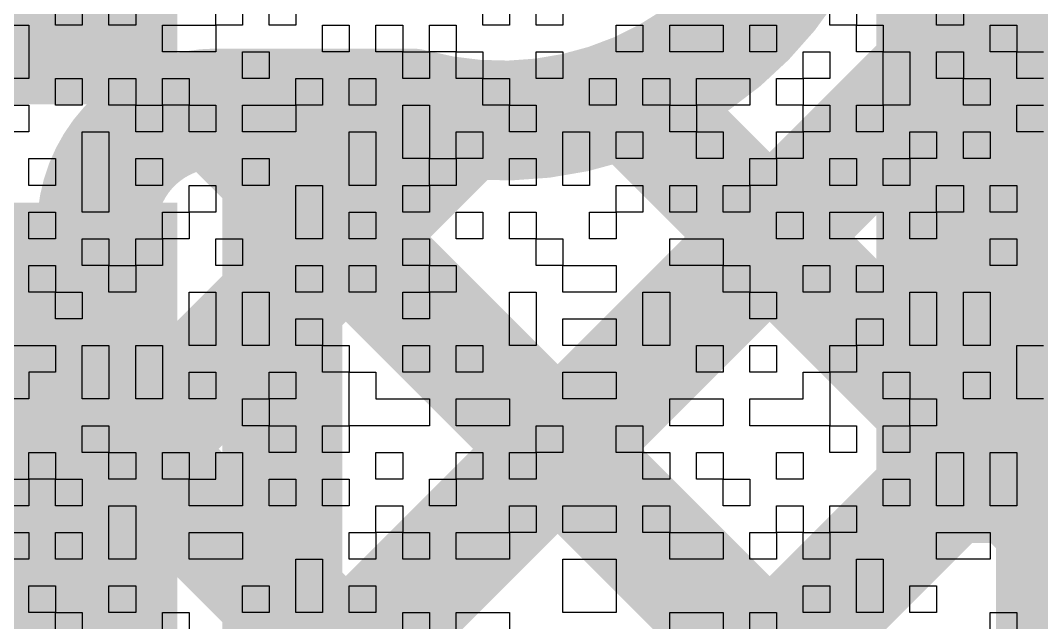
# Model space of a CAD drawing. Header units: millimetres. Extents: x 3.06 to 5.82, y 1.29 to 3.84.
# Drawn here: x 4.9139 to 4.982, y 2.9017 to 2.9419 of the extents above; entities that cross this region are included whole.
import ezdxf

# ---------------------------------------------------------------- set-up
doc = ezdxf.new("R2010")
doc.units = ezdxf.units.MM
doc.header["$MEASUREMENT"] = 0
for name, color, linetype in [('BottomLayer', 5, 'Continuous'), ('BottomOverlay', 54, 'Continuous'), ('TopLayer', 1, 'Continuous'), ('TopPaste', 8, 'Continuous'), ('TopSolder', 216, 'Continuous')]:
    doc.layers.add(name, color=color, linetype=linetype)

# ---------------------------------------------------------------- blocks, each defined once
blk = doc.blocks.new('ESP32_WROOM_32__16MB__65')
at = {"layer": 'TopLayer'}
for points in [[(-0.374016, -0.223031), (-0.295276, -0.223031), (-0.374016, -0.187598), (-0.295276, -0.187598)], [(-0.374016, -0.273031), (-0.295276, -0.273031), (-0.374016, -0.237598), (-0.295276, -0.237598)]]:
    blk.add_solid(points, dxfattribs=at)
at = {"layer": 'TopPaste'}
for points in [[(-0.374016, -0.223031), (-0.295276, -0.223031), (-0.374016, -0.187598), (-0.295276, -0.187598)], [(-0.374016, -0.273031), (-0.295276, -0.273031), (-0.374016, -0.237598), (-0.295276, -0.237598)]]:
    blk.add_solid(points, dxfattribs=at)
at = {"layer": 'TopSolder'}
for points in [[(-0.378016, -0.227031), (-0.291276, -0.227031), (-0.378016, -0.183598), (-0.291276, -0.183598)], [(-0.378016, -0.277031), (-0.291276, -0.277031), (-0.378016, -0.233598), (-0.291276, -0.233598)]]:
    blk.add_solid(points, dxfattribs=at)

msp = doc.modelspace()

# ---------------------------------------------------------------- linework, layer by layer
at = {"layer": 'BottomLayer', "const_width": 0.008}
for points in [[(4.919, 2.882532), (5.022, 2.985532)], [(4.916766, 2.852014), (5.022, 2.957248)], [(4.967918, 2.951679), (5.022, 2.897597)], [(4.954486, 2.936826), (5.043312, 2.848)], [(4.927, 2.936), (4.939972, 2.936)], [(4.927028, 2.936), (5.015028, 2.848)], [(4.919, 2.910817), (4.943509, 2.935325)], [(4.919, 2.872479), (4.919, 2.928)], [(4.919, 2.915744), (4.986744, 2.848)]]:
    msp.add_lwpolyline(points, dxfattribs=at)
at = {"layer": 'BottomLayer'}
for points, const_width in [([(4.897, 2.928, -0.414214), (4.927, 2.958)], 0.022), ([(4.968811, 2.958, -0.494904), (4.939972, 2.936)], 0.008), ([(4.919, 2.928, -0.414214), (4.927, 2.936)], 0.008)]:
    msp.add_lwpolyline(points, format="xyb", dxfattribs=dict(at, const_width=const_width))
at = {"layer": 'BottomLayer', "const_width": 0.004}
for points in [[(4.952486, 2.936826, 1), (4.956486, 2.936826, 1)], [(4.925, 2.936, 1), (4.929, 2.936, 1)], [(4.925, 2.936, 1), (4.929, 2.936, 1)], [(4.925028, 2.936, 1), (4.929028, 2.936, 1)], [(4.937972, 2.936, 1), (4.941972, 2.936, 1)], [(4.937972, 2.936, 1), (4.941972, 2.936, 1)], [(4.941509, 2.935325, 1), (4.945509, 2.935325, 1)], [(4.917, 2.928, 1), (4.921, 2.928, 1)], [(4.917, 2.928, 1), (4.921, 2.928, 1)], [(4.917, 2.915744, 1), (4.921, 2.915744, 1)], [(4.917, 2.910817, 1), (4.921, 2.910817, 1)]]:
    msp.add_lwpolyline(points, format="xyb", close=True, dxfattribs=at)
at = {"layer": 'BottomOverlay'}
for p, q in [((4.916238, 2.941559), (4.916238, 2.943341)), ((4.91802, 2.943341), (4.91802, 2.941559)), ((4.919802, 2.941559), (4.919802, 2.943341)), ((4.921584, 2.943341), (4.921584, 2.941559)), ((4.926929, 2.941559), (4.926929, 2.943341)), ((4.928711, 2.943341), (4.928711, 2.941559)), ((4.930492, 2.941559), (4.930492, 2.943341)), ((4.932274, 2.943341), (4.932274, 2.941559)), ((4.944746, 2.941559), (4.944746, 2.943341)), ((4.946528, 2.943341), (4.946528, 2.941559)), ((4.948309, 2.941559), (4.948309, 2.943341)), ((4.950091, 2.943341), (4.950091, 2.941559)), ((4.967909, 2.941559), (4.967909, 2.943341)), ((4.96969, 2.943341), (4.96969, 2.941559)), ((4.975035, 2.941559), (4.975035, 2.943341)), ((4.976817, 2.943341), (4.976817, 2.941559)), ((4.912675, 2.941559), (4.914457, 2.941559)), ((4.914457, 2.941559), (4.914457, 2.939777)), ((4.91802, 2.941559), (4.916238, 2.941559)), ((4.921584, 2.941559), (4.919802, 2.941559)), ((4.923365, 2.939777), (4.923365, 2.941559)), ((4.923365, 2.941559), (4.926929, 2.941559)), ((4.928711, 2.941559), (4.926929, 2.941559)), ((4.926929, 2.941559), (4.926929, 2.939777)), ((4.932274, 2.941559), (4.930492, 2.941559)), ((4.934056, 2.939777), (4.934056, 2.941559)), ((4.934056, 2.941559), (4.935837, 2.941559)), ((4.935837, 2.941559), (4.935837, 2.939777)), ((4.937619, 2.939777), (4.937619, 2.941559)), ((4.937619, 2.941559), (4.939401, 2.941559)), ((4.939401, 2.941559), (4.939401, 2.939777)), ((4.941183, 2.939777), (4.941183, 2.941559)), ((4.941183, 2.941559), (4.942964, 2.941559)), ((4.942964, 2.941559), (4.942964, 2.939777)), ((4.946528, 2.941559), (4.944746, 2.941559)), ((4.950091, 2.941559), (4.948309, 2.941559)), ((4.953655, 2.939777), (4.953655, 2.941559)), ((4.953655, 2.941559), (4.955437, 2.941559)), ((4.955437, 2.941559), (4.955437, 2.939777)), ((4.957218, 2.939777), (4.957218, 2.941559)), ((4.957218, 2.941559), (4.960782, 2.941559)), ((4.960782, 2.941559), (4.960782, 2.939777)), ((4.962563, 2.939777), (4.962563, 2.941559)), ((4.962563, 2.941559), (4.964345, 2.941559)), ((4.964345, 2.941559), (4.964345, 2.939777)), ((4.96969, 2.941559), (4.967909, 2.941559)), ((4.96969, 2.939777), (4.96969, 2.941559)), ((4.96969, 2.941559), (4.971472, 2.941559)), ((4.971472, 2.941559), (4.971472, 2.939777)), ((4.976817, 2.941559), (4.975035, 2.941559)), ((4.978599, 2.939777), (4.978599, 2.941559)), ((4.978599, 2.941559), (4.980381, 2.941559)), ((4.980381, 2.941559), (4.980381, 2.939777)), ((4.914457, 2.939777), (4.914457, 2.937995)), ((4.926929, 2.939777), (4.923365, 2.939777)), ((4.928711, 2.937995), (4.928711, 2.939777)), ((4.928711, 2.939777), (4.930492, 2.939777)), ((4.930492, 2.939777), (4.930492, 2.937995)), ((4.935837, 2.939777), (4.934056, 2.939777)), ((4.939401, 2.939777), (4.937619, 2.939777)), ((4.939401, 2.937995), (4.939401, 2.939777)), ((4.939401, 2.939777), (4.941183, 2.939777)), ((4.942964, 2.939777), (4.941183, 2.939777)), ((4.941183, 2.939777), (4.941183, 2.937995)), ((4.942964, 2.937995), (4.942964, 2.939777)), ((4.942964, 2.939777), (4.944746, 2.939777)), ((4.944746, 2.939777), (4.944746, 2.937995)), ((4.948309, 2.937995), (4.948309, 2.939777)), ((4.948309, 2.939777), (4.950091, 2.939777)), ((4.950091, 2.939777), (4.950091, 2.937995)), ((4.955437, 2.939777), (4.953655, 2.939777)), ((4.960782, 2.939777), (4.957218, 2.939777)), ((4.964345, 2.939777), (4.962563, 2.939777)), ((4.966127, 2.937995), (4.966127, 2.939777)), ((4.966127, 2.939777), (4.967909, 2.939777)), ((4.967909, 2.939777), (4.967909, 2.937995)), ((4.971472, 2.939777), (4.96969, 2.939777)), ((4.971472, 2.937995), (4.971472, 2.939777)), ((4.971472, 2.939777), (4.973254, 2.939777)), ((4.973254, 2.939777), (4.973254, 2.937995)), ((4.975035, 2.937995), (4.975035, 2.939777)), ((4.975035, 2.939777), (4.976817, 2.939777)), ((4.976817, 2.939777), (4.976817, 2.937995)), ((4.980381, 2.939777), (4.978599, 2.939777)), ((4.980381, 2.937995), (4.980381, 2.939777)), ((4.980381, 2.939777), (4.982162, 2.939777)), ((4.914457, 2.937995), (4.912675, 2.937995)), ((4.916238, 2.936214), (4.916238, 2.937995)), ((4.916238, 2.937995), (4.91802, 2.937995)), ((4.91802, 2.937995), (4.91802, 2.936214)), ((4.919802, 2.936214), (4.919802, 2.937995)), ((4.919802, 2.937995), (4.921584, 2.937995)), ((4.921584, 2.937995), (4.921584, 2.936214)), ((4.923365, 2.936214), (4.923365, 2.937995)), ((4.923365, 2.937995), (4.925147, 2.937995)), ((4.925147, 2.937995), (4.925147, 2.936214)), ((4.930492, 2.937995), (4.928711, 2.937995)), ((4.932274, 2.936214), (4.932274, 2.937995)), ((4.932274, 2.937995), (4.934056, 2.937995)), ((4.934056, 2.937995), (4.934056, 2.936214)), ((4.935837, 2.936214), (4.935837, 2.937995)), ((4.935837, 2.937995), (4.937619, 2.937995)), ((4.937619, 2.937995), (4.937619, 2.936214)), ((4.941183, 2.937995), (4.939401, 2.937995)), ((4.944746, 2.937995), (4.942964, 2.937995)), ((4.944746, 2.936214), (4.944746, 2.937995)), ((4.944746, 2.937995), (4.946528, 2.937995)), ((4.946528, 2.937995), (4.946528, 2.936214)), ((4.950091, 2.937995), (4.948309, 2.937995)), ((4.951873, 2.936214), (4.951873, 2.937995)), ((4.951873, 2.937995), (4.953655, 2.937995)), ((4.953655, 2.937995), (4.953655, 2.936214)), ((4.955437, 2.936214), (4.955437, 2.937995)), ((4.955437, 2.937995), (4.957218, 2.937995)), ((4.957218, 2.937995), (4.957218, 2.936214)), ((4.959, 2.936214), (4.959, 2.937995)), ((4.959, 2.937995), (4.962563, 2.937995)), ((4.962563, 2.937995), (4.962563, 2.936214)), ((4.964345, 2.936214), (4.964345, 2.937995)), ((4.964345, 2.937995), (4.966127, 2.937995)), ((4.967909, 2.937995), (4.966127, 2.937995)), ((4.966127, 2.937995), (4.966127, 2.936214)), ((4.971472, 2.936214), (4.971472, 2.937995)), ((4.973254, 2.937995), (4.973254, 2.936214)), ((4.976817, 2.937995), (4.975035, 2.937995)), ((4.976817, 2.936214), (4.976817, 2.937995)), ((4.976817, 2.937995), (4.978599, 2.937995)), ((4.978599, 2.937995), (4.978599, 2.936214)), ((4.982162, 2.937995), (4.980381, 2.937995)), ((4.912675, 2.936214), (4.914457, 2.936214)), ((4.914457, 2.936214), (4.914457, 2.934432)), ((4.91802, 2.936214), (4.916238, 2.936214)), ((4.921584, 2.936214), (4.919802, 2.936214)), ((4.921584, 2.934432), (4.921584, 2.936214)), ((4.921584, 2.936214), (4.923365, 2.936214)), ((4.925147, 2.936214), (4.923365, 2.936214)), ((4.923365, 2.936214), (4.923365, 2.934432)), ((4.925147, 2.934432), (4.925147, 2.936214)), ((4.925147, 2.936214), (4.926929, 2.936214)), ((4.926929, 2.936214), (4.926929, 2.934432)), ((4.928711, 2.934432), (4.928711, 2.936214)), ((4.928711, 2.936214), (4.932274, 2.936214)), ((4.934056, 2.936214), (4.932274, 2.936214)), ((4.932274, 2.936214), (4.932274, 2.934432)), ((4.937619, 2.936214), (4.935837, 2.936214)), ((4.939401, 2.934432), (4.939401, 2.936214)), ((4.939401, 2.936214), (4.941183, 2.936214)), ((4.941183, 2.936214), (4.941183, 2.934432)), ((4.946528, 2.936214), (4.944746, 2.936214)), ((4.946528, 2.934432), (4.946528, 2.936214)), ((4.946528, 2.936214), (4.948309, 2.936214)), ((4.948309, 2.936214), (4.948309, 2.934432)), ((4.953655, 2.936214), (4.951873, 2.936214)), ((4.957218, 2.936214), (4.955437, 2.936214)), ((4.957218, 2.934432), (4.957218, 2.936214)), ((4.957218, 2.936214), (4.959, 2.936214)), ((4.962563, 2.936214), (4.959, 2.936214)), ((4.959, 2.936214), (4.959, 2.934432)), ((4.966127, 2.936214), (4.964345, 2.936214)), ((4.966127, 2.934432), (4.966127, 2.936214)), ((4.966127, 2.936214), (4.967909, 2.936214)), ((4.967909, 2.936214), (4.967909, 2.934432)), ((4.96969, 2.934432), (4.96969, 2.936214)), ((4.96969, 2.936214), (4.971472, 2.936214)), ((4.973254, 2.936214), (4.971472, 2.936214)), ((4.971472, 2.936214), (4.971472, 2.934432)), ((4.978599, 2.936214), (4.976817, 2.936214)), ((4.980381, 2.934432), (4.980381, 2.936214)), ((4.980381, 2.936214), (4.982162, 2.936214)), ((4.914457, 2.934432), (4.912675, 2.934432)), ((4.91802, 2.93265), (4.91802, 2.934432)), ((4.91802, 2.934432), (4.919802, 2.934432)), ((4.919802, 2.934432), (4.919802, 2.93265)), ((4.923365, 2.934432), (4.921584, 2.934432)), ((4.926929, 2.934432), (4.925147, 2.934432)), ((4.932274, 2.934432), (4.928711, 2.934432)), ((4.935837, 2.93265), (4.935837, 2.934432)), ((4.935837, 2.934432), (4.937619, 2.934432)), ((4.937619, 2.934432), (4.937619, 2.93265)), ((4.939401, 2.93265), (4.939401, 2.934432)), ((4.941183, 2.934432), (4.941183, 2.93265)), ((4.942964, 2.93265), (4.942964, 2.934432)), ((4.942964, 2.934432), (4.944746, 2.934432)), ((4.944746, 2.934432), (4.944746, 2.93265)), ((4.948309, 2.934432), (4.946528, 2.934432)), ((4.950091, 2.93265), (4.950091, 2.934432)), ((4.950091, 2.934432), (4.951873, 2.934432)), ((4.951873, 2.934432), (4.951873, 2.93265)), ((4.953655, 2.93265), (4.953655, 2.934432)), ((4.953655, 2.934432), (4.955437, 2.934432)), ((4.955437, 2.934432), (4.955437, 2.93265)), ((4.959, 2.934432), (4.957218, 2.934432)), ((4.959, 2.93265), (4.959, 2.934432)), ((4.959, 2.934432), (4.960782, 2.934432)), ((4.960782, 2.934432), (4.960782, 2.93265)), ((4.964345, 2.93265), (4.964345, 2.934432)), ((4.964345, 2.934432), (4.966127, 2.934432)), ((4.967909, 2.934432), (4.966127, 2.934432)), ((4.966127, 2.934432), (4.966127, 2.93265)), ((4.971472, 2.934432), (4.96969, 2.934432)), ((4.973254, 2.93265), (4.973254, 2.934432)), ((4.973254, 2.934432), (4.975035, 2.934432)), ((4.975035, 2.934432), (4.975035, 2.93265)), ((4.976817, 2.93265), (4.976817, 2.934432)), ((4.976817, 2.934432), (4.978599, 2.934432)), ((4.978599, 2.934432), (4.978599, 2.93265)), ((4.982162, 2.934432), (4.980381, 2.934432)), ((4.914457, 2.930868), (4.914457, 2.93265)), ((4.914457, 2.93265), (4.916238, 2.93265)), ((4.916238, 2.93265), (4.916238, 2.930868)), ((4.91802, 2.930868), (4.91802, 2.93265)), ((4.919802, 2.93265), (4.919802, 2.930868)), ((4.921584, 2.930868), (4.921584, 2.93265)), ((4.921584, 2.93265), (4.923365, 2.93265)), ((4.923365, 2.93265), (4.923365, 2.930868)), ((4.928711, 2.930868), (4.928711, 2.93265)), ((4.928711, 2.93265), (4.930492, 2.93265)), ((4.930492, 2.93265), (4.930492, 2.930868)), ((4.935837, 2.930868), (4.935837, 2.93265)), ((4.937619, 2.93265), (4.937619, 2.930868)), ((4.941183, 2.93265), (4.939401, 2.93265)), ((4.941183, 2.930868), (4.941183, 2.93265)), ((4.941183, 2.93265), (4.942964, 2.93265)), ((4.944746, 2.93265), (4.942964, 2.93265)), ((4.942964, 2.93265), (4.942964, 2.930868)), ((4.946528, 2.930868), (4.946528, 2.93265)), ((4.946528, 2.93265), (4.948309, 2.93265)), ((4.948309, 2.93265), (4.948309, 2.930868)), ((4.950091, 2.930868), (4.950091, 2.93265)), ((4.951873, 2.93265), (4.951873, 2.930868)), ((4.955437, 2.93265), (4.953655, 2.93265)), ((4.960782, 2.93265), (4.959, 2.93265)), ((4.962563, 2.930868), (4.962563, 2.93265)), ((4.962563, 2.93265), (4.964345, 2.93265)), ((4.966127, 2.93265), (4.964345, 2.93265)), ((4.964345, 2.93265), (4.964345, 2.930868)), ((4.967909, 2.930868), (4.967909, 2.93265)), ((4.967909, 2.93265), (4.96969, 2.93265)), ((4.96969, 2.93265), (4.96969, 2.930868)), ((4.971472, 2.930868), (4.971472, 2.93265)), ((4.971472, 2.93265), (4.973254, 2.93265)), ((4.975035, 2.93265), (4.973254, 2.93265)), ((4.973254, 2.93265), (4.973254, 2.930868)), ((4.978599, 2.93265), (4.976817, 2.93265)), ((4.916238, 2.930868), (4.914457, 2.930868)), ((4.91802, 2.929087), (4.91802, 2.930868)), ((4.919802, 2.930868), (4.919802, 2.929087)), ((4.923365, 2.930868), (4.921584, 2.930868)), ((4.925147, 2.929087), (4.925147, 2.930868)), ((4.925147, 2.930868), (4.926929, 2.930868)), ((4.926929, 2.930868), (4.926929, 2.929087)), ((4.930492, 2.930868), (4.928711, 2.930868)), ((4.932274, 2.929087), (4.932274, 2.930868)), ((4.932274, 2.930868), (4.934056, 2.930868)), ((4.934056, 2.930868), (4.934056, 2.929087)), ((4.937619, 2.930868), (4.935837, 2.930868)), ((4.939401, 2.929087), (4.939401, 2.930868)), ((4.939401, 2.930868), (4.941183, 2.930868)), ((4.942964, 2.930868), (4.941183, 2.930868)), ((4.941183, 2.930868), (4.941183, 2.929087)), ((4.948309, 2.930868), (4.946528, 2.930868)), ((4.951873, 2.930868), (4.950091, 2.930868)), ((4.953655, 2.929087), (4.953655, 2.930868)), ((4.953655, 2.930868), (4.955437, 2.930868)), ((4.955437, 2.930868), (4.955437, 2.929087)), ((4.957218, 2.929087), (4.957218, 2.930868)), ((4.957218, 2.930868), (4.959, 2.930868)), ((4.959, 2.930868), (4.959, 2.929087)), ((4.960782, 2.929087), (4.960782, 2.930868)), ((4.960782, 2.930868), (4.962563, 2.930868)), ((4.964345, 2.930868), (4.962563, 2.930868)), ((4.962563, 2.930868), (4.962563, 2.929087)), ((4.96969, 2.930868), (4.967909, 2.930868)), ((4.973254, 2.930868), (4.971472, 2.930868)), ((4.975035, 2.929087), (4.975035, 2.930868)), ((4.975035, 2.930868), (4.976817, 2.930868)), ((4.976817, 2.930868), (4.976817, 2.929087)), ((4.978599, 2.929087), (4.978599, 2.930868)), ((4.978599, 2.930868), (4.980381, 2.930868)), ((4.980381, 2.930868), (4.980381, 2.929087)), ((4.914457, 2.927305), (4.914457, 2.929087)), ((4.914457, 2.929087), (4.916238, 2.929087)), ((4.916238, 2.929087), (4.916238, 2.927305)), ((4.919802, 2.929087), (4.91802, 2.929087)), ((4.923365, 2.927305), (4.923365, 2.929087)), ((4.923365, 2.929087), (4.925147, 2.929087)), ((4.926929, 2.929087), (4.925147, 2.929087)), ((4.925147, 2.929087), (4.925147, 2.927305)), ((4.932274, 2.927305), (4.932274, 2.929087)), ((4.934056, 2.929087), (4.934056, 2.927305)), ((4.935837, 2.927305), (4.935837, 2.929087)), ((4.935837, 2.929087), (4.937619, 2.929087)), ((4.937619, 2.929087), (4.937619, 2.927305)), ((4.941183, 2.929087), (4.939401, 2.929087)), ((4.942964, 2.927305), (4.942964, 2.929087)), ((4.942964, 2.929087), (4.944746, 2.929087)), ((4.944746, 2.929087), (4.944746, 2.927305)), ((4.946528, 2.927305), (4.946528, 2.929087)), ((4.946528, 2.929087), (4.948309, 2.929087)), ((4.948309, 2.929087), (4.948309, 2.927305)), ((4.951873, 2.927305), (4.951873, 2.929087)), ((4.951873, 2.929087), (4.953655, 2.929087)), ((4.955437, 2.929087), (4.953655, 2.929087)), ((4.953655, 2.929087), (4.953655, 2.927305)), ((4.959, 2.929087), (4.957218, 2.929087)), ((4.962563, 2.929087), (4.960782, 2.929087)), ((4.964345, 2.927305), (4.964345, 2.929087)), ((4.964345, 2.929087), (4.966127, 2.929087)), ((4.966127, 2.929087), (4.966127, 2.927305)), ((4.967909, 2.927305), (4.967909, 2.929087)), ((4.967909, 2.929087), (4.971472, 2.929087)), ((4.971472, 2.929087), (4.971472, 2.927305)), ((4.973254, 2.927305), (4.973254, 2.929087)), ((4.973254, 2.929087), (4.975035, 2.929087)), ((4.976817, 2.929087), (4.975035, 2.929087)), ((4.975035, 2.929087), (4.975035, 2.927305)), ((4.980381, 2.929087), (4.978599, 2.929087)), ((4.916238, 2.927305), (4.914457, 2.927305)), ((4.91802, 2.925523), (4.91802, 2.927305)), ((4.91802, 2.927305), (4.919802, 2.927305)), ((4.919802, 2.927305), (4.919802, 2.925523)), ((4.921584, 2.925523), (4.921584, 2.927305)), ((4.921584, 2.927305), (4.923365, 2.927305)), ((4.925147, 2.927305), (4.923365, 2.927305)), ((4.923365, 2.927305), (4.923365, 2.925523)), ((4.926929, 2.925523), (4.926929, 2.927305)), ((4.926929, 2.927305), (4.928711, 2.927305)), ((4.928711, 2.927305), (4.928711, 2.925523)), ((4.934056, 2.927305), (4.932274, 2.927305)), ((4.937619, 2.927305), (4.935837, 2.927305)), ((4.939401, 2.925523), (4.939401, 2.927305)), ((4.939401, 2.927305), (4.941183, 2.927305)), ((4.941183, 2.927305), (4.941183, 2.925523)), ((4.944746, 2.927305), (4.942964, 2.927305)), ((4.948309, 2.927305), (4.946528, 2.927305)), ((4.948309, 2.925523), (4.948309, 2.927305)), ((4.948309, 2.927305), (4.950091, 2.927305)), ((4.950091, 2.927305), (4.950091, 2.925523)), ((4.953655, 2.927305), (4.951873, 2.927305)), ((4.957218, 2.925523), (4.957218, 2.927305)), ((4.957218, 2.927305), (4.960782, 2.927305)), ((4.960782, 2.927305), (4.960782, 2.925523)), ((4.966127, 2.927305), (4.964345, 2.927305)), ((4.971472, 2.927305), (4.967909, 2.927305)), ((4.975035, 2.927305), (4.973254, 2.927305)), ((4.978599, 2.925523), (4.978599, 2.927305)), ((4.978599, 2.927305), (4.980381, 2.927305)), ((4.980381, 2.927305), (4.980381, 2.925523)), ((4.914457, 2.923741), (4.914457, 2.925523)), ((4.914457, 2.925523), (4.916238, 2.925523)), ((4.916238, 2.925523), (4.916238, 2.923741)), ((4.919802, 2.925523), (4.91802, 2.925523)), ((4.919802, 2.923741), (4.919802, 2.925523)), ((4.919802, 2.925523), (4.921584, 2.925523)), ((4.923365, 2.925523), (4.921584, 2.925523)), ((4.921584, 2.925523), (4.921584, 2.923741)), ((4.928711, 2.925523), (4.926929, 2.925523)), ((4.932274, 2.923741), (4.932274, 2.925523)), ((4.932274, 2.925523), (4.934056, 2.925523)), ((4.934056, 2.925523), (4.934056, 2.923741)), ((4.935837, 2.923741), (4.935837, 2.925523)), ((4.935837, 2.925523), (4.937619, 2.925523)), ((4.937619, 2.925523), (4.937619, 2.923741)), ((4.941183, 2.925523), (4.939401, 2.925523)), ((4.941183, 2.923741), (4.941183, 2.925523)), ((4.941183, 2.925523), (4.942964, 2.925523)), ((4.942964, 2.925523), (4.942964, 2.923741)), ((4.950091, 2.925523), (4.948309, 2.925523)), ((4.950091, 2.923741), (4.950091, 2.925523)), ((4.950091, 2.925523), (4.953655, 2.925523)), ((4.953655, 2.925523), (4.953655, 2.923741)), ((4.960782, 2.925523), (4.957218, 2.925523)), ((4.960782, 2.923741), (4.960782, 2.925523)), ((4.960782, 2.925523), (4.962563, 2.925523)), ((4.962563, 2.925523), (4.962563, 2.923741)), ((4.966127, 2.923741), (4.966127, 2.925523)), ((4.966127, 2.925523), (4.967909, 2.925523)), ((4.967909, 2.925523), (4.967909, 2.923741)), ((4.96969, 2.923741), (4.96969, 2.925523)), ((4.96969, 2.925523), (4.971472, 2.925523)), ((4.971472, 2.925523), (4.971472, 2.923741)), ((4.980381, 2.925523), (4.978599, 2.925523)), ((4.916238, 2.923741), (4.914457, 2.923741)), ((4.916238, 2.92196), (4.916238, 2.923741)), ((4.916238, 2.923741), (4.91802, 2.923741)), ((4.91802, 2.923741), (4.91802, 2.92196)), ((4.921584, 2.923741), (4.919802, 2.923741)), ((4.925147, 2.92196), (4.925147, 2.923741)), ((4.925147, 2.923741), (4.926929, 2.923741)), ((4.926929, 2.923741), (4.926929, 2.92196)), ((4.928711, 2.92196), (4.928711, 2.923741)), ((4.928711, 2.923741), (4.930492, 2.923741)), ((4.930492, 2.923741), (4.930492, 2.92196)), ((4.934056, 2.923741), (4.932274, 2.923741)), ((4.937619, 2.923741), (4.935837, 2.923741)), ((4.939401, 2.92196), (4.939401, 2.923741)), ((4.939401, 2.923741), (4.941183, 2.923741)), ((4.942964, 2.923741), (4.941183, 2.923741)), ((4.941183, 2.923741), (4.941183, 2.92196)), ((4.946528, 2.92196), (4.946528, 2.923741)), ((4.946528, 2.923741), (4.948309, 2.923741)), ((4.948309, 2.923741), (4.948309, 2.92196)), ((4.953655, 2.923741), (4.950091, 2.923741)), ((4.955437, 2.92196), (4.955437, 2.923741)), ((4.955437, 2.923741), (4.957218, 2.923741)), ((4.957218, 2.923741), (4.957218, 2.92196)), ((4.962563, 2.923741), (4.960782, 2.923741)), ((4.962563, 2.92196), (4.962563, 2.923741)), ((4.962563, 2.923741), (4.964345, 2.923741)), ((4.964345, 2.923741), (4.964345, 2.92196)), ((4.967909, 2.923741), (4.966127, 2.923741)), ((4.971472, 2.923741), (4.96969, 2.923741)), ((4.973254, 2.92196), (4.973254, 2.923741)), ((4.973254, 2.923741), (4.975035, 2.923741)), ((4.975035, 2.923741), (4.975035, 2.92196)), ((4.976817, 2.92196), (4.976817, 2.923741)), ((4.976817, 2.923741), (4.978599, 2.923741)), ((4.978599, 2.923741), (4.978599, 2.92196)), ((4.91802, 2.92196), (4.916238, 2.92196)), ((4.925147, 2.920178), (4.925147, 2.92196)), ((4.926929, 2.92196), (4.926929, 2.920178)), ((4.928711, 2.920178), (4.928711, 2.92196)), ((4.930492, 2.92196), (4.930492, 2.920178)), ((4.932274, 2.920178), (4.932274, 2.92196)), ((4.932274, 2.92196), (4.934056, 2.92196)), ((4.934056, 2.92196), (4.934056, 2.920178)), ((4.941183, 2.92196), (4.939401, 2.92196)), ((4.946528, 2.920178), (4.946528, 2.92196)), ((4.948309, 2.92196), (4.948309, 2.920178)), ((4.950091, 2.920178), (4.950091, 2.92196)), ((4.950091, 2.92196), (4.953655, 2.92196)), ((4.953655, 2.92196), (4.953655, 2.920178)), ((4.955437, 2.920178), (4.955437, 2.92196)), ((4.957218, 2.92196), (4.957218, 2.920178)), ((4.964345, 2.92196), (4.962563, 2.92196)), ((4.96969, 2.920178), (4.96969, 2.92196)), ((4.96969, 2.92196), (4.971472, 2.92196)), ((4.971472, 2.92196), (4.971472, 2.920178)), ((4.973254, 2.920178), (4.973254, 2.92196)), ((4.975035, 2.92196), (4.975035, 2.920178)), ((4.976817, 2.920178), (4.976817, 2.92196)), ((4.978599, 2.92196), (4.978599, 2.920178)), ((4.912675, 2.920178), (4.916238, 2.920178)), ((4.916238, 2.920178), (4.916238, 2.918396)), ((4.91802, 2.918396), (4.91802, 2.920178)), ((4.91802, 2.920178), (4.919802, 2.920178)), ((4.919802, 2.920178), (4.919802, 2.918396)), ((4.921584, 2.918396), (4.921584, 2.920178)), ((4.921584, 2.920178), (4.923365, 2.920178)), ((4.923365, 2.920178), (4.923365, 2.918396)), ((4.926929, 2.920178), (4.925147, 2.920178)), ((4.930492, 2.920178), (4.928711, 2.920178)), ((4.934056, 2.920178), (4.932274, 2.920178)), ((4.934056, 2.918396), (4.934056, 2.920178)), ((4.934056, 2.920178), (4.935837, 2.920178)), ((4.935837, 2.920178), (4.935837, 2.918396)), ((4.939401, 2.918396), (4.939401, 2.920178)), ((4.939401, 2.920178), (4.941183, 2.920178)), ((4.941183, 2.920178), (4.941183, 2.918396)), ((4.942964, 2.918396), (4.942964, 2.920178)), ((4.942964, 2.920178), (4.944746, 2.920178)), ((4.944746, 2.920178), (4.944746, 2.918396)), ((4.948309, 2.920178), (4.946528, 2.920178)), ((4.953655, 2.920178), (4.950091, 2.920178)), ((4.957218, 2.920178), (4.955437, 2.920178)), ((4.959, 2.918396), (4.959, 2.920178)), ((4.959, 2.920178), (4.960782, 2.920178)), ((4.960782, 2.920178), (4.960782, 2.918396)), ((4.962563, 2.918396), (4.962563, 2.920178)), ((4.962563, 2.920178), (4.964345, 2.920178)), ((4.964345, 2.920178), (4.964345, 2.918396)), ((4.967909, 2.918396), (4.967909, 2.920178)), ((4.967909, 2.920178), (4.96969, 2.920178)), ((4.971472, 2.920178), (4.96969, 2.920178)), ((4.96969, 2.920178), (4.96969, 2.918396)), ((4.975035, 2.920178), (4.973254, 2.920178)), ((4.978599, 2.920178), (4.976817, 2.920178)), ((4.980381, 2.918396), (4.980381, 2.920178)), ((4.980381, 2.920178), (4.982162, 2.920178)), ((4.916238, 2.918396), (4.914457, 2.918396)), ((4.914457, 2.918396), (4.914457, 2.916615)), ((4.91802, 2.916615), (4.91802, 2.918396)), ((4.919802, 2.918396), (4.919802, 2.916615)), ((4.921584, 2.916615), (4.921584, 2.918396)), ((4.923365, 2.918396), (4.923365, 2.916615)), ((4.925147, 2.916615), (4.925147, 2.918396)), ((4.925147, 2.918396), (4.926929, 2.918396)), ((4.926929, 2.918396), (4.926929, 2.916615)), ((4.930492, 2.916615), (4.930492, 2.918396)), ((4.930492, 2.918396), (4.932274, 2.918396)), ((4.932274, 2.918396), (4.932274, 2.916615)), ((4.935837, 2.918396), (4.934056, 2.918396)), ((4.935837, 2.916615), (4.935837, 2.918396)), ((4.935837, 2.918396), (4.937619, 2.918396)), ((4.937619, 2.918396), (4.937619, 2.916615)), ((4.941183, 2.918396), (4.939401, 2.918396)), ((4.944746, 2.918396), (4.942964, 2.918396)), ((4.950091, 2.916615), (4.950091, 2.918396)), ((4.950091, 2.918396), (4.953655, 2.918396)), ((4.953655, 2.918396), (4.953655, 2.916615)), ((4.960782, 2.918396), (4.959, 2.918396)), ((4.964345, 2.918396), (4.962563, 2.918396)), ((4.966127, 2.916615), (4.966127, 2.918396)), ((4.966127, 2.918396), (4.967909, 2.918396)), ((4.96969, 2.918396), (4.967909, 2.918396)), ((4.967909, 2.918396), (4.967909, 2.916615)), ((4.971472, 2.916615), (4.971472, 2.918396)), ((4.971472, 2.918396), (4.973254, 2.918396)), ((4.973254, 2.918396), (4.973254, 2.916615)), ((4.976817, 2.916615), (4.976817, 2.918396)), ((4.976817, 2.918396), (4.978599, 2.918396)), ((4.978599, 2.918396), (4.978599, 2.916615)), ((4.980381, 2.916615), (4.980381, 2.918396)), ((4.914457, 2.916615), (4.912675, 2.916615)), ((4.919802, 2.916615), (4.91802, 2.916615)), ((4.923365, 2.916615), (4.921584, 2.916615)), ((4.926929, 2.916615), (4.925147, 2.916615)), ((4.928711, 2.914833), (4.928711, 2.916615)), ((4.928711, 2.916615), (4.930492, 2.916615)), ((4.932274, 2.916615), (4.930492, 2.916615)), ((4.930492, 2.916615), (4.930492, 2.914833)), ((4.935837, 2.914833), (4.935837, 2.916615)), ((4.937619, 2.916615), (4.941183, 2.916615)), ((4.941183, 2.916615), (4.941183, 2.914833)), ((4.942964, 2.914833), (4.942964, 2.916615)), ((4.942964, 2.916615), (4.946528, 2.916615)), ((4.946528, 2.916615), (4.946528, 2.914833)), ((4.953655, 2.916615), (4.950091, 2.916615)), ((4.957218, 2.914833), (4.957218, 2.916615)), ((4.957218, 2.916615), (4.960782, 2.916615)), ((4.960782, 2.916615), (4.960782, 2.914833)), ((4.962563, 2.914833), (4.962563, 2.916615)), ((4.962563, 2.916615), (4.966127, 2.916615)), ((4.967909, 2.916615), (4.967909, 2.914833)), ((4.973254, 2.916615), (4.971472, 2.916615)), ((4.973254, 2.914833), (4.973254, 2.916615)), ((4.973254, 2.916615), (4.975035, 2.916615)), ((4.975035, 2.916615), (4.975035, 2.914833)), ((4.978599, 2.916615), (4.976817, 2.916615)), ((4.982162, 2.916615), (4.980381, 2.916615)), ((4.91802, 2.913051), (4.91802, 2.914833)), ((4.91802, 2.914833), (4.919802, 2.914833)), ((4.919802, 2.914833), (4.919802, 2.913051)), ((4.930492, 2.914833), (4.928711, 2.914833)), ((4.930492, 2.913051), (4.930492, 2.914833)), ((4.930492, 2.914833), (4.932274, 2.914833)), ((4.932274, 2.914833), (4.932274, 2.913051)), ((4.934056, 2.913051), (4.934056, 2.914833)), ((4.934056, 2.914833), (4.935837, 2.914833)), ((4.941183, 2.914833), (4.935837, 2.914833)), ((4.935837, 2.914833), (4.935837, 2.913051)), ((4.946528, 2.914833), (4.942964, 2.914833)), ((4.948309, 2.913051), (4.948309, 2.914833)), ((4.948309, 2.914833), (4.950091, 2.914833)), ((4.950091, 2.914833), (4.950091, 2.913051)), ((4.953655, 2.913051), (4.953655, 2.914833)), ((4.953655, 2.914833), (4.955437, 2.914833)), ((4.955437, 2.914833), (4.955437, 2.913051)), ((4.960782, 2.914833), (4.957218, 2.914833)), ((4.967909, 2.914833), (4.962563, 2.914833)), ((4.967909, 2.913051), (4.967909, 2.914833)), ((4.967909, 2.914833), (4.96969, 2.914833)), ((4.96969, 2.914833), (4.96969, 2.913051)), ((4.971472, 2.913051), (4.971472, 2.914833)), ((4.971472, 2.914833), (4.973254, 2.914833)), ((4.975035, 2.914833), (4.973254, 2.914833)), ((4.973254, 2.914833), (4.973254, 2.913051)), ((4.914457, 2.911269), (4.914457, 2.913051)), ((4.914457, 2.913051), (4.916238, 2.913051)), ((4.916238, 2.913051), (4.916238, 2.911269)), ((4.919802, 2.913051), (4.91802, 2.913051)), ((4.919802, 2.911269), (4.919802, 2.913051)), ((4.919802, 2.913051), (4.921584, 2.913051)), ((4.921584, 2.913051), (4.921584, 2.911269)), ((4.923365, 2.911269), (4.923365, 2.913051)), ((4.923365, 2.913051), (4.925147, 2.913051)), ((4.925147, 2.913051), (4.925147, 2.911269)), ((4.926929, 2.911269), (4.926929, 2.913051)), ((4.926929, 2.913051), (4.928711, 2.913051)), ((4.928711, 2.913051), (4.928711, 2.911269)), ((4.932274, 2.913051), (4.930492, 2.913051)), ((4.935837, 2.913051), (4.934056, 2.913051)), ((4.937619, 2.911269), (4.937619, 2.913051)), ((4.937619, 2.913051), (4.939401, 2.913051)), ((4.939401, 2.913051), (4.939401, 2.911269)), ((4.942964, 2.911269), (4.942964, 2.913051)), ((4.942964, 2.913051), (4.944746, 2.913051)), ((4.944746, 2.913051), (4.944746, 2.911269)), ((4.946528, 2.911269), (4.946528, 2.913051)), ((4.946528, 2.913051), (4.948309, 2.913051)), ((4.950091, 2.913051), (4.948309, 2.913051)), ((4.948309, 2.913051), (4.948309, 2.911269)), ((4.955437, 2.913051), (4.953655, 2.913051)), ((4.955437, 2.911269), (4.955437, 2.913051)), ((4.955437, 2.913051), (4.957218, 2.913051)), ((4.957218, 2.913051), (4.957218, 2.911269)), ((4.959, 2.911269), (4.959, 2.913051)), ((4.959, 2.913051), (4.960782, 2.913051)), ((4.960782, 2.913051), (4.960782, 2.911269)), ((4.964345, 2.911269), (4.964345, 2.913051)), ((4.964345, 2.913051), (4.966127, 2.913051)), ((4.966127, 2.913051), (4.966127, 2.911269)), ((4.96969, 2.913051), (4.967909, 2.913051)), ((4.973254, 2.913051), (4.971472, 2.913051)), ((4.975035, 2.911269), (4.975035, 2.913051)), ((4.975035, 2.913051), (4.976817, 2.913051)), ((4.976817, 2.913051), (4.976817, 2.911269)), ((4.978599, 2.911269), (4.978599, 2.913051)), ((4.978599, 2.913051), (4.980381, 2.913051)), ((4.980381, 2.913051), (4.980381, 2.911269)), ((4.912675, 2.911269), (4.914457, 2.911269)), ((4.916238, 2.911269), (4.914457, 2.911269)), ((4.914457, 2.911269), (4.914457, 2.909488)), ((4.916238, 2.909488), (4.916238, 2.911269)), ((4.916238, 2.911269), (4.91802, 2.911269)), ((4.91802, 2.911269), (4.91802, 2.909488)), ((4.921584, 2.911269), (4.919802, 2.911269)), ((4.925147, 2.911269), (4.923365, 2.911269)), ((4.925147, 2.909488), (4.925147, 2.911269)), ((4.925147, 2.911269), (4.926929, 2.911269)), ((4.928711, 2.911269), (4.928711, 2.909488)), ((4.930492, 2.909488), (4.930492, 2.911269)), ((4.930492, 2.911269), (4.932274, 2.911269)), ((4.932274, 2.911269), (4.932274, 2.909488)), ((4.934056, 2.909488), (4.934056, 2.911269)), ((4.934056, 2.911269), (4.935837, 2.911269)), ((4.935837, 2.911269), (4.935837, 2.909488)), ((4.939401, 2.911269), (4.937619, 2.911269)), ((4.941183, 2.909488), (4.941183, 2.911269)), ((4.941183, 2.911269), (4.942964, 2.911269)), ((4.944746, 2.911269), (4.942964, 2.911269)), ((4.942964, 2.911269), (4.942964, 2.909488)), ((4.948309, 2.911269), (4.946528, 2.911269)), ((4.957218, 2.911269), (4.955437, 2.911269)), ((4.960782, 2.911269), (4.959, 2.911269)), ((4.960782, 2.909488), (4.960782, 2.911269)), ((4.960782, 2.911269), (4.962563, 2.911269)), ((4.962563, 2.911269), (4.962563, 2.909488)), ((4.966127, 2.911269), (4.964345, 2.911269)), ((4.971472, 2.909488), (4.971472, 2.911269)), ((4.971472, 2.911269), (4.973254, 2.911269)), ((4.973254, 2.911269), (4.973254, 2.909488)), ((4.975035, 2.909488), (4.975035, 2.911269)), ((4.976817, 2.911269), (4.976817, 2.909488)), ((4.978599, 2.909488), (4.978599, 2.911269)), ((4.980381, 2.911269), (4.980381, 2.909488)), ((4.914457, 2.909488), (4.912675, 2.909488)), ((4.91802, 2.909488), (4.916238, 2.909488)), ((4.919802, 2.907706), (4.919802, 2.909488)), ((4.919802, 2.909488), (4.921584, 2.909488)), ((4.921584, 2.909488), (4.921584, 2.907706)), ((4.928711, 2.909488), (4.925147, 2.909488)), ((4.932274, 2.909488), (4.930492, 2.909488)), ((4.935837, 2.909488), (4.934056, 2.909488)), ((4.937619, 2.907706), (4.937619, 2.909488)), ((4.937619, 2.909488), (4.939401, 2.909488)), ((4.939401, 2.909488), (4.939401, 2.907706)), ((4.942964, 2.909488), (4.941183, 2.909488)), ((4.946528, 2.907706), (4.946528, 2.909488)), ((4.946528, 2.909488), (4.948309, 2.909488)), ((4.948309, 2.909488), (4.948309, 2.907706)), ((4.950091, 2.907706), (4.950091, 2.909488)), ((4.950091, 2.909488), (4.953655, 2.909488)), ((4.953655, 2.909488), (4.953655, 2.907706)), ((4.955437, 2.907706), (4.955437, 2.909488)), ((4.955437, 2.909488), (4.957218, 2.909488)), ((4.957218, 2.909488), (4.957218, 2.907706)), ((4.962563, 2.909488), (4.960782, 2.909488)), ((4.964345, 2.907706), (4.964345, 2.909488)), ((4.964345, 2.909488), (4.966127, 2.909488)), ((4.966127, 2.909488), (4.966127, 2.907706)), ((4.967909, 2.907706), (4.967909, 2.909488)), ((4.967909, 2.909488), (4.96969, 2.909488)), ((4.96969, 2.909488), (4.96969, 2.907706)), ((4.973254, 2.909488), (4.971472, 2.909488)), ((4.976817, 2.909488), (4.975035, 2.909488)), ((4.980381, 2.909488), (4.978599, 2.909488)), ((4.912675, 2.907706), (4.914457, 2.907706)), ((4.914457, 2.907706), (4.914457, 2.905924)), ((4.916238, 2.905924), (4.916238, 2.907706)), ((4.916238, 2.907706), (4.91802, 2.907706)), ((4.91802, 2.907706), (4.91802, 2.905924)), ((4.919802, 2.905924), (4.919802, 2.907706)), ((4.921584, 2.907706), (4.921584, 2.905924)), ((4.925147, 2.905924), (4.925147, 2.907706)), ((4.925147, 2.907706), (4.928711, 2.907706)), ((4.928711, 2.907706), (4.928711, 2.905924)), ((4.935837, 2.905924), (4.935837, 2.907706)), ((4.935837, 2.907706), (4.937619, 2.907706)), ((4.939401, 2.907706), (4.937619, 2.907706)), ((4.937619, 2.907706), (4.937619, 2.905924)), ((4.939401, 2.905924), (4.939401, 2.907706)), ((4.939401, 2.907706), (4.941183, 2.907706)), ((4.941183, 2.907706), (4.941183, 2.905924)), ((4.942964, 2.905924), (4.942964, 2.907706)), ((4.942964, 2.907706), (4.946528, 2.907706)), ((4.948309, 2.907706), (4.946528, 2.907706)), ((4.946528, 2.907706), (4.946528, 2.905924)), ((4.953655, 2.907706), (4.950091, 2.907706)), ((4.957218, 2.907706), (4.955437, 2.907706)), ((4.957218, 2.905924), (4.957218, 2.907706)), ((4.957218, 2.907706), (4.960782, 2.907706)), ((4.960782, 2.907706), (4.960782, 2.905924)), ((4.962563, 2.905924), (4.962563, 2.907706)), ((4.962563, 2.907706), (4.964345, 2.907706)), ((4.966127, 2.907706), (4.964345, 2.907706)), ((4.964345, 2.907706), (4.964345, 2.905924)), ((4.966127, 2.905924), (4.966127, 2.907706)), ((4.966127, 2.907706), (4.967909, 2.907706)), ((4.96969, 2.907706), (4.967909, 2.907706)), ((4.967909, 2.907706), (4.967909, 2.905924)), ((4.975035, 2.905924), (4.975035, 2.907706)), ((4.975035, 2.907706), (4.978599, 2.907706)), ((4.978599, 2.907706), (4.978599, 2.905924)), ((4.914457, 2.905924), (4.912675, 2.905924)), ((4.91802, 2.905924), (4.916238, 2.905924)), ((4.921584, 2.905924), (4.919802, 2.905924)), ((4.928711, 2.905924), (4.925147, 2.905924)), ((4.932274, 2.904142), (4.932274, 2.905924)), ((4.932274, 2.905924), (4.934056, 2.905924)), ((4.934056, 2.905924), (4.934056, 2.904142)), ((4.937619, 2.905924), (4.935837, 2.905924)), ((4.941183, 2.905924), (4.939401, 2.905924)), ((4.946528, 2.905924), (4.942964, 2.905924)), ((4.950091, 2.904142), (4.950091, 2.905924)), ((4.950091, 2.905924), (4.953655, 2.905924)), ((4.953655, 2.905924), (4.953655, 2.904142)), ((4.960782, 2.905924), (4.957218, 2.905924)), ((4.964345, 2.905924), (4.962563, 2.905924)), ((4.967909, 2.905924), (4.966127, 2.905924)), ((4.96969, 2.904142), (4.96969, 2.905924)), ((4.96969, 2.905924), (4.971472, 2.905924)), ((4.971472, 2.905924), (4.971472, 2.904142)), ((4.978599, 2.905924), (4.975035, 2.905924)), ((4.914457, 2.902361), (4.914457, 2.904142)), ((4.914457, 2.904142), (4.916238, 2.904142)), ((4.916238, 2.904142), (4.916238, 2.902361)), ((4.919802, 2.902361), (4.919802, 2.904142)), ((4.919802, 2.904142), (4.921584, 2.904142)), ((4.921584, 2.904142), (4.921584, 2.902361)), ((4.928711, 2.902361), (4.928711, 2.904142)), ((4.928711, 2.904142), (4.930492, 2.904142)), ((4.930492, 2.904142), (4.930492, 2.902361)), ((4.932274, 2.902361), (4.932274, 2.904142)), ((4.934056, 2.904142), (4.934056, 2.902361)), ((4.935837, 2.902361), (4.935837, 2.904142)), ((4.935837, 2.904142), (4.937619, 2.904142)), ((4.937619, 2.904142), (4.937619, 2.902361)), ((4.950091, 2.902361), (4.950091, 2.904142)), ((4.953655, 2.904142), (4.953655, 2.902361)), ((4.966127, 2.902361), (4.966127, 2.904142)), ((4.966127, 2.904142), (4.967909, 2.904142)), ((4.967909, 2.904142), (4.967909, 2.902361)), ((4.96969, 2.902361), (4.96969, 2.904142)), ((4.971472, 2.904142), (4.971472, 2.902361)), ((4.973254, 2.902361), (4.973254, 2.904142)), ((4.973254, 2.904142), (4.975035, 2.904142)), ((4.975035, 2.904142), (4.975035, 2.902361)), ((4.916238, 2.902361), (4.914457, 2.902361)), ((4.916238, 2.900579), (4.916238, 2.902361)), ((4.916238, 2.902361), (4.91802, 2.902361)), ((4.91802, 2.902361), (4.91802, 2.900579)), ((4.921584, 2.902361), (4.919802, 2.902361)), ((4.923365, 2.900579), (4.923365, 2.902361)), ((4.923365, 2.902361), (4.925147, 2.902361)), ((4.925147, 2.902361), (4.925147, 2.900579)), ((4.930492, 2.902361), (4.928711, 2.902361)), ((4.934056, 2.902361), (4.932274, 2.902361)), ((4.937619, 2.902361), (4.935837, 2.902361)), ((4.939401, 2.900579), (4.939401, 2.902361)), ((4.939401, 2.902361), (4.941183, 2.902361)), ((4.941183, 2.902361), (4.941183, 2.900579)), ((4.942964, 2.900579), (4.942964, 2.902361)), ((4.942964, 2.902361), (4.946528, 2.902361)), ((4.946528, 2.902361), (4.946528, 2.900579)), ((4.953655, 2.902361), (4.950091, 2.902361)), ((4.957218, 2.900579), (4.957218, 2.902361)), ((4.957218, 2.902361), (4.960782, 2.902361)), ((4.960782, 2.902361), (4.960782, 2.900579)), ((4.962563, 2.900579), (4.962563, 2.902361)), ((4.962563, 2.902361), (4.964345, 2.902361)), ((4.964345, 2.902361), (4.964345, 2.900579)), ((4.967909, 2.902361), (4.966127, 2.902361)), ((4.971472, 2.902361), (4.96969, 2.902361)), ((4.975035, 2.902361), (4.973254, 2.902361)), ((4.978599, 2.900579), (4.978599, 2.902361)), ((4.978599, 2.902361), (4.980381, 2.902361)), ((4.980381, 2.902361), (4.980381, 2.900579))]:
    msp.add_line(p, q, dxfattribs=at)
at = {"layer": 'TopLayer', "const_width": 0.008}
for points in [[(4.93137, 2.894902), (5.499921, 3.463453)], [(4.93137, 2.866618), (5.499921, 3.435169)], [(4.967918, 2.951679), (5.023989, 2.895607)], [(4.954486, 2.936826), (5.022, 2.869312)], [(4.93137, 2.936), (4.939972, 2.936)], [(4.93137, 2.929283), (4.93137, 2.936)], [(4.93137, 2.929283), (4.93137, 2.936)], [(4.93137, 2.923187), (4.943509, 2.935325)], [(4.93137, 2.931658), (5.017244, 2.845784)], [(4.93137, 2.886717), (4.93137, 2.929283)], [(4.93137, 2.903374), (5.017244, 2.8175)]]:
    msp.add_lwpolyline(points, dxfattribs=at)
msp.add_lwpolyline([(4.968811, 2.958, -0.494904), (4.939972, 2.936)], format="xyb", dxfattribs=at)
at = {"layer": 'TopLayer', "const_width": 0.004}
for points in [[(4.952486, 2.936826, 1), (4.956486, 2.936826, 1)], [(4.92937, 2.936, 1), (4.93337, 2.936, 1)], [(4.92937, 2.936, 1), (4.93337, 2.936, 1)], [(4.92937, 2.936, 1), (4.93337, 2.936, 1)], [(4.937972, 2.936, 1), (4.941972, 2.936, 1)], [(4.937972, 2.936, 1), (4.941972, 2.936, 1)], [(4.941509, 2.935325, 1), (4.945509, 2.935325, 1)], [(4.92937, 2.931658, 1), (4.93337, 2.931658, 1)], [(4.92937, 2.929283, 1), (4.93337, 2.929283, 1)], [(4.92937, 2.929283, 1), (4.93337, 2.929283, 1)], [(4.92937, 2.929283, 1), (4.93337, 2.929283, 1)], [(4.92937, 2.923187, 1), (4.93337, 2.923187, 1)], [(4.92937, 2.903374, 1), (4.93337, 2.903374, 1)]]:
    msp.add_lwpolyline(points, format="xyb", close=True, dxfattribs=at)
at = {"layer": 'TopLayer'}
for points in [[(4.971, 2.907), (5.376, 2.907), (4.971, 3.182), (5.376, 3.182)], [(4.979, 2.589), (5.008, 2.589), (4.979, 3.182), (5.008, 3.182)]]:
    msp.add_solid(points, dxfattribs=at)

# ---------------------------------------------------------------- block references
at = {"rotation": 360}
msp.add_blockref('ESP32_WROOM_32__16MB__65', (5.215646, 3.163315), dxfattribs=at)

doc.saveas('drawing.dxf')
